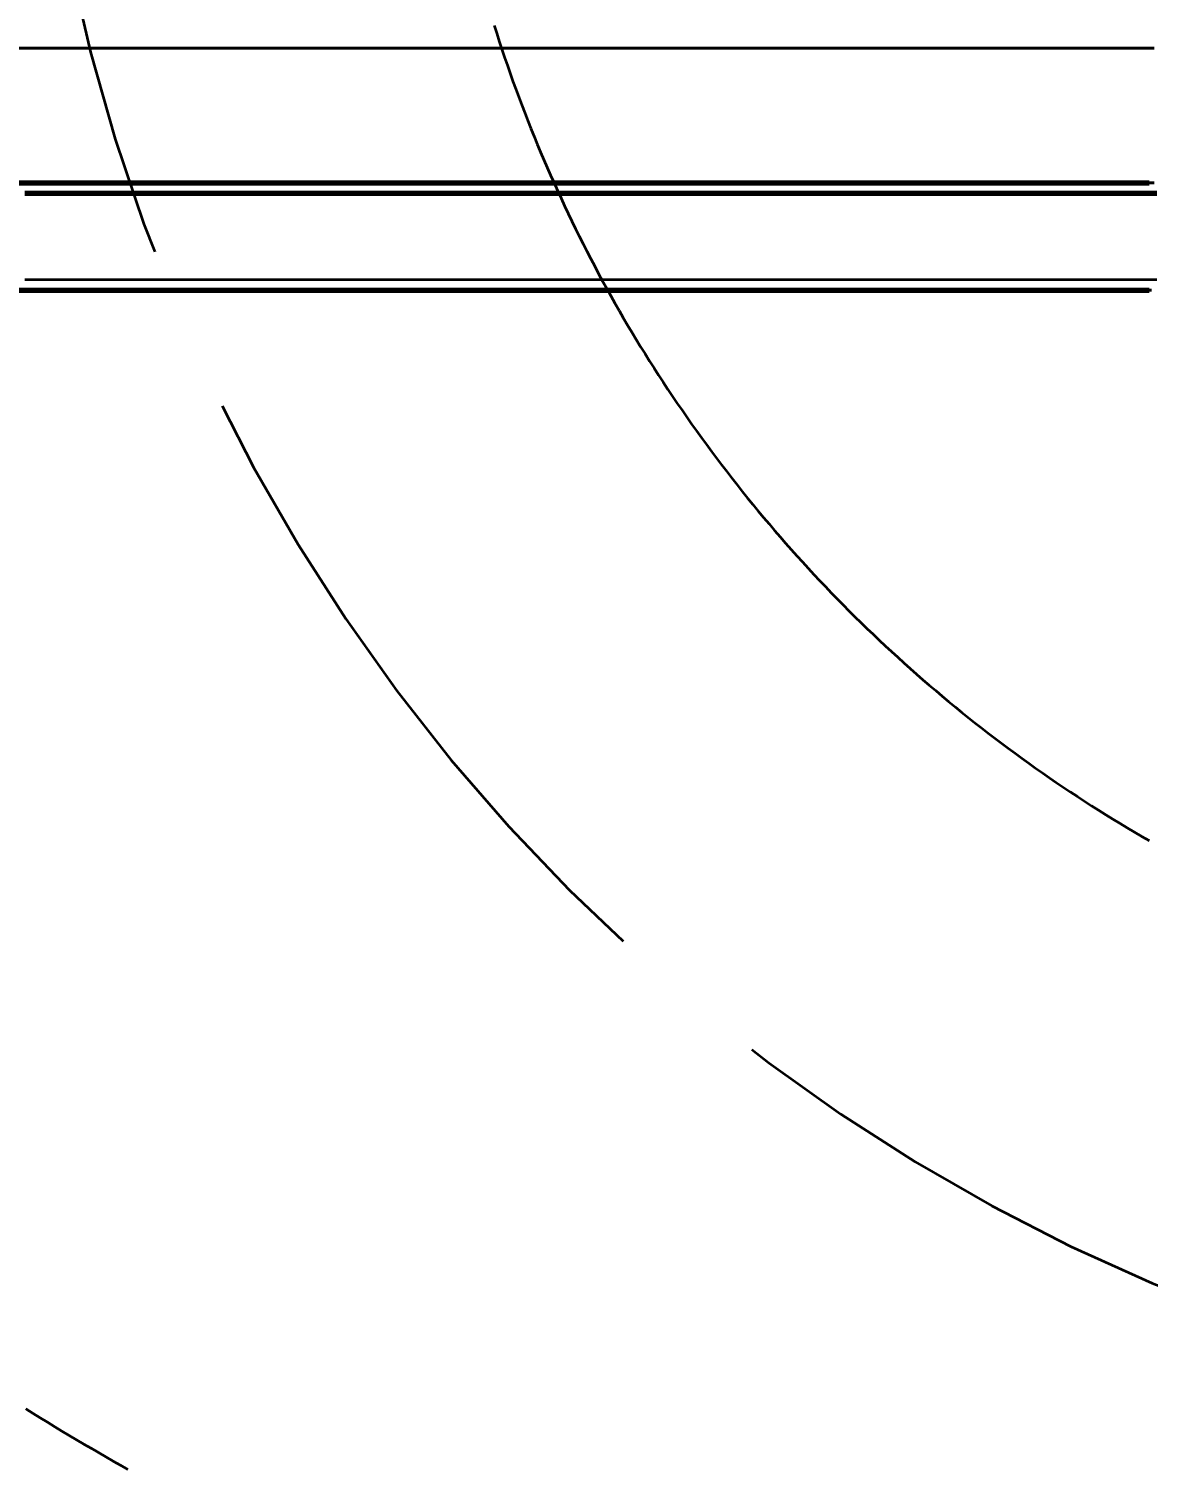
# Model space of a CAD drawing. Header units: millimetres. Extents: x 0 to 2382, y 0 to 420.
# Drawn here: x 151.78 to 158.43, y 219.36 to 227.91 of the extents above; entities that cross this region are included whole.
import ezdxf

# ---------------------------------------------------------------- set-up
doc = ezdxf.new("R2010")
doc.units = ezdxf.units.MM
doc.linetypes.add('IRAM-E-TRAZOS', pattern=[5, 4, -1])
for name, color, linetype, lineweight in [('01-VISIBLE', 7, 'CONTINUOUS', 70), ('02-OCULTA', 4, 'IRAM-E-TRAZOS', 35), ('04-COTA', 3, 'CONTINUOUS', 18)]:
    doc.layers.add(name, color=color, linetype=linetype, lineweight=lineweight)
doc.styles.add('ISO3098', font='isocpeur.ttf')
doc.dimstyles.new('FLAMA-IRAM', dxfattribs={"dimtxt": 3.5, "dimasz": 3.5, "dimexe": 2, "dimexo": 1.5, "dimgap": 1, "dimtad": 1, "dimdec": 1, "dimtxsty": 'ISO3098', "dimblk": 'IRAM_FLECHA', "dimblk1": 'IRAM_FLECHA', "dimblk2": 'IRAM_FLECHA', "dimcen": 2.5, "dimclrd": 256, "dimclre": 256, "dimclrt": 256, "dimazin": 3, "dimtfac": 1, "dimtmove": 0, "dimatfit": 3, "dimlwd": 18, "dimlwe": 18})

# ---------------------------------------------------------------- blocks, each defined once
blk = doc.blocks.new('IRAM_FLECHA')
blk.add_solid([(0, 0), (-1, 0.125), (-1, -0.125)])

msp = doc.modelspace()

# ---------------------------------------------------------------- linework, layer by layer
at = {"layer": '01-VISIBLE'}
for points in [[(151.72, 227), (151.8, 227), (151.88, 227), (151.96, 227), (152.04, 227), (152.12, 227), (152.2, 227), (152.28, 227), (152.36, 227), (152.44, 227), (152.52, 227), (152.6, 227), (152.68, 227), (152.76, 227), (152.84, 227), (152.92, 227), (153, 227), (153.08, 227), (153.16, 227), (153.24, 227), (153.32, 227), (153.4, 227), (153.48, 227), (153.56, 227), (153.64, 227), (153.72, 227), (153.8, 227), (153.88, 227), (153.96, 227), (154.04, 227), (154.12, 227), (154.2, 227), (154.28, 227), (154.36, 227), (154.44, 227), (154.52, 227), (154.6, 227), (154.68, 227), (154.76, 227), (154.84, 227), (154.92, 227), (155, 227), (155.08, 227), (155.16, 227), (155.24, 227), (155.32, 227), (155.4, 227), (155.48, 227), (155.56, 227), (155.64, 227), (155.72, 227), (155.8, 227), (155.88, 227), (155.96, 227), (156.04, 227), (156.12, 227), (156.2, 227), (156.28, 227), (156.36, 227), (156.44, 227), (156.52, 227), (156.6, 227), (156.68, 227), (156.76, 227), (156.84, 227), (156.92, 227), (157, 227), (157.08, 227), (157.16, 227), (157.24, 227), (157.32, 227), (157.4, 227), (157.48, 227), (157.56, 227), (157.64, 227), (157.72, 227), (157.8, 227), (157.88, 227), (157.96, 227), (158.04, 227), (158.12, 227), (158.2, 227), (158.28, 227), (158.36, 227), (158.44, 227)], [(158.4856, 226.936), (158.4064, 226.936), (158.3272, 226.936), (158.248, 226.936), (158.1688, 226.936), (158.0896, 226.936), (158.0104, 226.936), (157.9312, 226.936), (157.852, 226.936), (157.7728, 226.936), (157.6936, 226.936), (157.6144, 226.936), (157.5352, 226.936), (157.456, 226.936), (157.3768, 226.936), (157.2976, 226.936), (157.2184, 226.936), (157.1392, 226.936), (157.06, 226.936), (156.9808, 226.936), (156.9016, 226.936), (156.8224, 226.936), (156.7432, 226.936), (156.664, 226.936), (156.5848, 226.936), (156.5056, 226.936), (156.4264, 226.936), (156.3472, 226.936), (156.268, 226.936), (156.1888, 226.936), (156.1096, 226.936), (156.0304, 226.936), (155.9512, 226.936), (155.872, 226.936), (155.7928, 226.936), (155.7136, 226.936), (155.6344, 226.936), (155.5552, 226.936), (155.476, 226.936), (155.3968, 226.936), (155.3176, 226.936), (155.2384, 226.936), (155.1592, 226.936), (155.08, 226.936), (155.0008, 226.936), (154.9216, 226.936), (154.8424, 226.936), (154.7632, 226.936), (154.684, 226.936), (154.6048, 226.936), (154.5256, 226.936), (154.4464, 226.936), (154.3672, 226.936), (154.288, 226.936), (154.2088, 226.936), (154.1296, 226.936), (154.0504, 226.936), (153.9712, 226.936), (153.892, 226.936), (153.8128, 226.936), (153.7336, 226.936), (153.6544, 226.936), (153.5752, 226.936), (153.496, 226.936), (153.4168, 226.936), (153.3376, 226.936), (153.2584, 226.936), (153.1792, 226.936), (153.1, 226.936), (153.0208, 226.936), (152.9416, 226.936), (152.8624, 226.936), (152.7832, 226.936), (152.704, 226.936), (152.6248, 226.936), (152.5456, 226.936), (152.4664, 226.936), (152.3872, 226.936), (152.308, 226.936), (152.2288, 226.936), (152.1496, 226.936), (152.0704, 226.936), (151.9912, 226.936), (151.912, 226.936), (151.8328, 226.936), (151.7536, 226.936)], [(151.72, 226.36), (151.8, 226.36), (151.88, 226.36), (151.96, 226.36), (152.04, 226.36), (152.12, 226.36), (152.2, 226.36), (152.28, 226.36), (152.36, 226.36), (152.44, 226.36), (152.52, 226.36), (152.6, 226.36), (152.68, 226.36), (152.76, 226.36), (152.84, 226.36), (152.92, 226.36), (153, 226.36), (153.08, 226.36), (153.16, 226.36), (153.24, 226.36), (153.32, 226.36), (153.4, 226.36), (153.48, 226.36), (153.56, 226.36), (153.64, 226.36), (153.72, 226.36), (153.8, 226.36), (153.88, 226.36), (153.96, 226.36), (154.04, 226.36), (154.12, 226.36), (154.2, 226.36), (154.28, 226.36), (154.36, 226.36), (154.44, 226.36), (154.52, 226.36), (154.6, 226.36), (154.68, 226.36), (154.76, 226.36), (154.84, 226.36), (154.92, 226.36), (155, 226.36), (155.08, 226.36), (155.16, 226.36), (155.24, 226.36), (155.32, 226.36), (155.4, 226.36), (155.48, 226.36), (155.56, 226.36), (155.64, 226.36), (155.72, 226.36), (155.8, 226.36), (155.88, 226.36), (155.96, 226.36), (156.04, 226.36), (156.12, 226.36), (156.2, 226.36), (156.28, 226.36), (156.36, 226.36), (156.44, 226.36), (156.52, 226.36), (156.6, 226.36), (156.68, 226.36), (156.76, 226.36), (156.84, 226.36), (156.92, 226.36), (157, 226.36), (157.08, 226.36), (157.16, 226.36), (157.24, 226.36), (157.32, 226.36), (157.4, 226.36), (157.48, 226.36), (157.56, 226.36), (157.64, 226.36), (157.72, 226.36), (157.8, 226.36), (157.88, 226.36), (157.96, 226.36), (158.04, 226.36), (158.12, 226.36), (158.2, 226.36), (158.28, 226.36), (158.36, 226.36), (158.44, 226.36)]]:
    msp.add_lwpolyline(points, dxfattribs=at)
at = {"layer": '02-OCULTA'}
for points in [[(154.544, 227.9345), (154.5592, 227.8867), (154.5746, 227.8391), (154.5904, 227.7915), (154.6064, 227.744), (154.6227, 227.6966), (154.6393, 227.6494), (154.6561, 227.6022), (154.6732, 227.5551), (154.6906, 227.5081), (154.7083, 227.4612), (154.7262, 227.4144), (154.7445, 227.3677), (154.763, 227.3212), (154.7817, 227.2747), (154.8008, 227.2283), (154.8201, 227.1821), (154.8397, 227.136), (154.8595, 227.09), (154.8796, 227.0441), (154.9, 226.9983), (154.9207, 226.9527), (154.9416, 226.9071), (154.9628, 226.8617), (154.9843, 226.8164), (155.006, 226.7713), (155.028, 226.7263), (155.0502, 226.6814), (155.0727, 226.6366), (155.0955, 226.592), (155.1185, 226.5475), (155.1418, 226.5031), (155.1654, 226.4589), (155.1892, 226.4148), (155.2133, 226.3708), (155.2376, 226.327), (155.2622, 226.2834), (155.287, 226.2398), (155.3121, 226.1965), (155.3375, 226.1533), (155.3631, 226.1102), (155.389, 226.0673), (155.4151, 226.0245), (155.4414, 225.9819), (155.468, 225.9394), (155.4949, 225.8971), (155.522, 225.855), (155.5493, 225.813), (155.5769, 225.7711), (155.6048, 225.7295), (155.6328, 225.688), (155.6612, 225.6466), (155.6897, 225.6055), (155.7185, 225.5645), (155.7476, 225.5236), (155.7769, 225.483), (155.8064, 225.4425), (155.8362, 225.4022), (155.8662, 225.362), (155.8964, 225.3221), (155.9269, 225.2823), (155.9576, 225.2427), (155.9885, 225.2033), (156.0196, 225.164), (156.051, 225.125), (156.0827, 225.0861), (156.1145, 225.0474), (156.1466, 225.0089), (156.1789, 224.9706), (156.2114, 224.9325), (156.2441, 224.8945), (156.2771, 224.8568), (156.3103, 224.8193), (156.3437, 224.7819), (156.3773, 224.7448), (156.4111, 224.7078), (156.4452, 224.6711), (156.4795, 224.6345), (156.514, 224.5981), (156.5487, 224.562), (156.5836, 224.526), (156.6187, 224.4903), (156.654, 224.4548), (156.6896, 224.4194), (156.7253, 224.3843), (156.7612, 224.3494), (156.7974, 224.3147), (156.8337, 224.2802), (156.8703, 224.246), (156.9071, 224.2119), (156.944, 224.1781), (156.9812, 224.1444), (157.0185, 224.111), (157.0561, 224.0778), (157.0938, 224.0449), (157.1317, 224.0121), (157.1699, 223.9796), (157.2082, 223.9473), (157.2467, 223.9152), (157.2853, 223.8834), (157.3242, 223.8518), (157.3633, 223.8204), (157.4025, 223.7892), (157.4419, 223.7583), (157.4815, 223.7276), (157.5213, 223.6971), (157.5613, 223.6669), (157.6014, 223.6369), (157.6417, 223.6071), (157.6822, 223.5776), (157.7229, 223.5483), (157.7637, 223.5193), (157.8047, 223.4905), (157.8459, 223.4619), (157.8872, 223.4336), (157.9287, 223.4055), (157.9704, 223.3777), (158.0122, 223.3501), (158.0542, 223.3227), (158.0964, 223.2956), (158.1387, 223.2688), (158.1811, 223.2422), (158.2237, 223.2158), (158.2665, 223.1897), (158.3094, 223.1638), (158.3525, 223.1382), (158.3957, 223.1129), (158.4391, 223.0878)], [(154.544, 227.9345), (154.5592, 227.8867), (154.5746, 227.8391), (154.5904, 227.7915), (154.6064, 227.744), (154.6227, 227.6966), (154.6393, 227.6494), (154.6561, 227.6022), (154.6732, 227.5551), (154.6906, 227.5081), (154.7083, 227.4612), (154.7262, 227.4144), (154.7445, 227.3677), (154.763, 227.3212), (154.7817, 227.2747), (154.8008, 227.2283), (154.8201, 227.1821), (154.8397, 227.136), (154.8595, 227.09), (154.8796, 227.0441), (154.9, 226.9983), (154.9207, 226.9527), (154.9416, 226.9071), (154.9628, 226.8617), (154.9843, 226.8164), (155.006, 226.7713), (155.028, 226.7263), (155.0502, 226.6814), (155.0727, 226.6366), (155.0955, 226.592), (155.1185, 226.5475), (155.1418, 226.5031), (155.1654, 226.4589), (155.1892, 226.4148), (155.2133, 226.3708), (155.2376, 226.327), (155.2622, 226.2834), (155.287, 226.2398), (155.3121, 226.1965), (155.3375, 226.1533), (155.3631, 226.1102), (155.389, 226.0673), (155.4151, 226.0245), (155.4414, 225.9819), (155.468, 225.9394), (155.4949, 225.8971), (155.522, 225.855), (155.5493, 225.813), (155.5769, 225.7711), (155.6048, 225.7295), (155.6328, 225.688), (155.6612, 225.6466), (155.6897, 225.6055), (155.7185, 225.5645), (155.7476, 225.5236), (155.7769, 225.483), (155.8064, 225.4425), (155.8362, 225.4022), (155.8662, 225.362), (155.8964, 225.3221), (155.9269, 225.2823), (155.9576, 225.2427), (155.9885, 225.2033), (156.0196, 225.164), (156.051, 225.125), (156.0827, 225.0861), (156.1145, 225.0474), (156.1466, 225.0089), (156.1789, 224.9706), (156.2114, 224.9325), (156.2441, 224.8945), (156.2771, 224.8568), (156.3103, 224.8193), (156.3437, 224.7819), (156.3773, 224.7448), (156.4111, 224.7078), (156.4452, 224.6711), (156.4795, 224.6345), (156.514, 224.5981), (156.5487, 224.562), (156.5836, 224.526), (156.6187, 224.4903), (156.654, 224.4548), (156.6896, 224.4194), (156.7253, 224.3843), (156.7612, 224.3494), (156.7974, 224.3147), (156.8337, 224.2802), (156.8703, 224.246), (156.9071, 224.2119), (156.944, 224.1781), (156.9812, 224.1444), (157.0185, 224.111), (157.0561, 224.0778), (157.0938, 224.0449), (157.1317, 224.0121), (157.1699, 223.9796), (157.2082, 223.9473), (157.2467, 223.9152), (157.2853, 223.8834), (157.3242, 223.8518), (157.3633, 223.8204), (157.4025, 223.7892), (157.4419, 223.7583), (157.4815, 223.7276), (157.5213, 223.6971), (157.5613, 223.6669), (157.6014, 223.6369), (157.6417, 223.6071), (157.6822, 223.5776), (157.7229, 223.5483), (157.7637, 223.5193), (157.8047, 223.4905), (157.8459, 223.4619), (157.8872, 223.4336), (157.9287, 223.4055), (157.9704, 223.3777), (158.0122, 223.3501), (158.0542, 223.3227), (158.0964, 223.2956), (158.1387, 223.2688), (158.1811, 223.2422), (158.2237, 223.2158), (158.2665, 223.1897), (158.3094, 223.1638), (158.3525, 223.1382), (158.3957, 223.1129), (158.4391, 223.0878)], [(154.544, 227.9345), (154.5592, 227.8867), (154.5746, 227.8391), (154.5904, 227.7915), (154.6064, 227.744), (154.6227, 227.6966), (154.6393, 227.6494), (154.6561, 227.6022), (154.6732, 227.5551), (154.6906, 227.5081), (154.7083, 227.4612), (154.7262, 227.4144), (154.7445, 227.3677), (154.763, 227.3212), (154.7817, 227.2747), (154.8008, 227.2283), (154.8201, 227.1821), (154.8397, 227.136), (154.8595, 227.09), (154.8796, 227.0441), (154.9, 226.9983), (154.9207, 226.9527), (154.9416, 226.9071), (154.9628, 226.8617), (154.9843, 226.8164), (155.006, 226.7713), (155.028, 226.7263), (155.0502, 226.6814), (155.0727, 226.6366), (155.0955, 226.592), (155.1185, 226.5475), (155.1418, 226.5031), (155.1654, 226.4589), (155.1892, 226.4148), (155.2133, 226.3708), (155.2376, 226.327), (155.2622, 226.2834), (155.287, 226.2398), (155.3121, 226.1965), (155.3375, 226.1533), (155.3631, 226.1102), (155.389, 226.0673), (155.4151, 226.0245), (155.4414, 225.9819), (155.468, 225.9394), (155.4949, 225.8971), (155.522, 225.855), (155.5493, 225.813), (155.5769, 225.7711), (155.6048, 225.7295), (155.6328, 225.688), (155.6612, 225.6466), (155.6897, 225.6055), (155.7185, 225.5645), (155.7476, 225.5236), (155.7769, 225.483), (155.8064, 225.4425), (155.8362, 225.4022), (155.8662, 225.362), (155.8964, 225.3221), (155.9269, 225.2823), (155.9576, 225.2427), (155.9885, 225.2033), (156.0196, 225.164), (156.051, 225.125), (156.0827, 225.0861), (156.1145, 225.0474), (156.1466, 225.0089), (156.1789, 224.9706), (156.2114, 224.9325), (156.2441, 224.8945), (156.2771, 224.8568), (156.3103, 224.8193), (156.3437, 224.7819), (156.3773, 224.7448), (156.4111, 224.7078), (156.4452, 224.6711), (156.4795, 224.6345), (156.514, 224.5981), (156.5487, 224.562), (156.5836, 224.526), (156.6187, 224.4903), (156.654, 224.4548), (156.6896, 224.4194), (156.7253, 224.3843), (156.7612, 224.3494), (156.7974, 224.3147), (156.8337, 224.2802), (156.8703, 224.246), (156.9071, 224.2119), (156.944, 224.1781), (156.9812, 224.1444), (157.0185, 224.111), (157.0561, 224.0778), (157.0938, 224.0449), (157.1317, 224.0121), (157.1699, 223.9796), (157.2082, 223.9473), (157.2467, 223.9152), (157.2853, 223.8834), (157.3242, 223.8518), (157.3633, 223.8204), (157.4025, 223.7892), (157.4419, 223.7583), (157.4815, 223.7276), (157.5213, 223.6971), (157.5613, 223.6669), (157.6014, 223.6369), (157.6417, 223.6071), (157.6822, 223.5776), (157.7229, 223.5483), (157.7637, 223.5193), (157.8047, 223.4905), (157.8459, 223.4619), (157.8872, 223.4336), (157.9287, 223.4055), (157.9704, 223.3777), (158.0122, 223.3501), (158.0542, 223.3227), (158.0964, 223.2956), (158.1387, 223.2688), (158.1811, 223.2422), (158.2237, 223.2158), (158.2665, 223.1897), (158.3094, 223.1638), (158.3525, 223.1382), (158.3957, 223.1129), (158.4391, 223.0878)], [(158.4528, 227.8), (158.3744, 227.8), (158.296, 227.8), (158.2176, 227.8), (158.1392, 227.8), (158.0608, 227.8), (157.9824, 227.8), (157.904, 227.8), (157.8256, 227.8), (157.7472, 227.8), (157.6688, 227.8), (157.5904, 227.8), (157.512, 227.8), (157.4336, 227.8), (157.3552, 227.8), (157.2768, 227.8), (157.1984, 227.8), (157.12, 227.8), (157.0416, 227.8), (156.9632, 227.8), (156.8848, 227.8), (156.8064, 227.8), (156.728, 227.8), (156.6496, 227.8), (156.5712, 227.8), (156.4928, 227.8), (156.4144, 227.8), (156.336, 227.8), (156.2576, 227.8), (156.1792, 227.8), (156.1008, 227.8), (156.0224, 227.8), (155.944, 227.8), (155.8656, 227.8), (155.7872, 227.8), (155.7088, 227.8), (155.6304, 227.8), (155.552, 227.8), (155.4736, 227.8), (155.3952, 227.8), (155.3168, 227.8), (155.2384, 227.8), (155.16, 227.8), (155.0816, 227.8), (155.0032, 227.8), (154.9248, 227.8), (154.8464, 227.8), (154.768, 227.8), (154.6896, 227.8), (154.6112, 227.8), (154.5328, 227.8), (154.4544, 227.8), (154.376, 227.8), (154.2976, 227.8), (154.2192, 227.8), (154.1408, 227.8), (154.0624, 227.8), (153.984, 227.8), (153.9056, 227.8), (153.8272, 227.8), (153.7488, 227.8), (153.6704, 227.8), (153.592, 227.8), (153.5136, 227.8), (153.4352, 227.8), (153.3568, 227.8), (153.2784, 227.8), (153.2, 227.8), (153.1216, 227.8), (153.0432, 227.8), (152.9648, 227.8), (152.8864, 227.8), (152.808, 227.8), (152.7296, 227.8), (152.6512, 227.8), (152.5728, 227.8), (152.4944, 227.8), (152.416, 227.8), (152.3376, 227.8), (152.2592, 227.8), (152.1808, 227.8), (152.1024, 227.8), (152.024, 227.8), (151.9456, 227.8), (151.8672, 227.8), (151.7888, 227.8), (151.7104, 227.8)], [(151.7104, 227.8), (151.7888, 227.8), (151.8672, 227.8), (151.9456, 227.8), (152.024, 227.8), (152.1024, 227.8), (152.1808, 227.8), (152.2592, 227.8), (152.3376, 227.8), (152.416, 227.8), (152.4944, 227.8), (152.5728, 227.8), (152.6512, 227.8), (152.7296, 227.8), (152.808, 227.8), (152.8864, 227.8), (152.9648, 227.8), (153.0432, 227.8), (153.1216, 227.8), (153.2, 227.8), (153.2784, 227.8), (153.3568, 227.8), (153.4352, 227.8), (153.5136, 227.8), (153.592, 227.8), (153.6704, 227.8), (153.7488, 227.8), (153.8272, 227.8), (153.9056, 227.8), (153.984, 227.8), (154.0624, 227.8), (154.1408, 227.8), (154.2192, 227.8), (154.2976, 227.8), (154.376, 227.8), (154.4544, 227.8), (154.5328, 227.8), (154.6112, 227.8), (154.6896, 227.8), (154.768, 227.8), (154.8464, 227.8), (154.9248, 227.8), (155.0032, 227.8), (155.0816, 227.8), (155.16, 227.8), (155.2384, 227.8), (155.3168, 227.8), (155.3952, 227.8), (155.4736, 227.8), (155.552, 227.8), (155.6304, 227.8), (155.7088, 227.8), (155.7872, 227.8), (155.8656, 227.8), (155.944, 227.8), (156.0224, 227.8), (156.1008, 227.8), (156.1792, 227.8), (156.2576, 227.8), (156.336, 227.8), (156.4144, 227.8), (156.4928, 227.8), (156.5712, 227.8), (156.6496, 227.8), (156.728, 227.8), (156.8064, 227.8), (156.8848, 227.8), (156.9632, 227.8), (157.0416, 227.8), (157.12, 227.8), (157.1984, 227.8), (157.2768, 227.8), (157.3552, 227.8), (157.4336, 227.8), (157.512, 227.8), (157.5904, 227.8), (157.6688, 227.8), (157.7472, 227.8), (157.8256, 227.8), (157.904, 227.8), (157.9824, 227.8), (158.0608, 227.8), (158.1392, 227.8), (158.2176, 227.8), (158.296, 227.8), (158.3744, 227.8), (158.4528, 227.8)], [(158.4688, 227.8), (158.392, 227.8), (158.3152, 227.8), (158.2384, 227.8), (158.1616, 227.8), (158.0848, 227.8), (158.008, 227.8), (157.9312, 227.8), (157.8544, 227.8), (157.7776, 227.8), (157.7008, 227.8), (157.624, 227.8), (157.5472, 227.8), (157.4704, 227.8), (157.3936, 227.8), (157.3168, 227.8), (157.24, 227.8), (157.1632, 227.8), (157.0864, 227.8), (157.0096, 227.8), (156.9328, 227.8), (156.856, 227.8), (156.7792, 227.8), (156.7024, 227.8), (156.6256, 227.8), (156.5488, 227.8), (156.472, 227.8), (156.3952, 227.8), (156.3184, 227.8), (156.2416, 227.8), (156.1648, 227.8), (156.088, 227.8), (156.0112, 227.8), (155.9344, 227.8), (155.8576, 227.8), (155.7808, 227.8), (155.704, 227.8), (155.6272, 227.8), (155.5504, 227.8), (155.4736, 227.8), (155.3968, 227.8), (155.32, 227.8), (155.2432, 227.8), (155.1664, 227.8), (155.0896, 227.8), (155.0128, 227.8), (154.936, 227.8), (154.8592, 227.8), (154.7824, 227.8), (154.7056, 227.8), (154.6288, 227.8), (154.552, 227.8), (154.4752, 227.8), (154.3984, 227.8), (154.3216, 227.8), (154.2448, 227.8), (154.168, 227.8), (154.0912, 227.8), (154.0144, 227.8), (153.9376, 227.8), (153.8608, 227.8), (153.784, 227.8), (153.7072, 227.8), (153.6304, 227.8), (153.5536, 227.8), (153.4768, 227.8), (153.4, 227.8), (153.3232, 227.8), (153.2464, 227.8), (153.1696, 227.8), (153.0928, 227.8), (153.016, 227.8), (152.9392, 227.8), (152.8624, 227.8), (152.7856, 227.8), (152.7088, 227.8), (152.632, 227.8), (152.5552, 227.8), (152.4784, 227.8), (152.4016, 227.8), (152.3248, 227.8), (152.248, 227.8), (152.1712, 227.8), (152.0944, 227.8), (152.0176, 227.8), (151.9408, 227.8), (151.864, 227.8), (151.7872, 227.8), (151.7104, 227.8)], [(151.7104, 227.8), (151.7872, 227.8), (151.864, 227.8), (151.9408, 227.8), (152.0176, 227.8), (152.0944, 227.8), (152.1712, 227.8), (152.248, 227.8), (152.3248, 227.8), (152.4016, 227.8), (152.4784, 227.8), (152.5552, 227.8), (152.632, 227.8), (152.7088, 227.8), (152.7856, 227.8), (152.8624, 227.8), (152.9392, 227.8), (153.016, 227.8), (153.0928, 227.8), (153.1696, 227.8), (153.2464, 227.8), (153.3232, 227.8), (153.4, 227.8), (153.4768, 227.8), (153.5536, 227.8), (153.6304, 227.8), (153.7072, 227.8), (153.784, 227.8), (153.8608, 227.8), (153.9376, 227.8), (154.0144, 227.8), (154.0912, 227.8), (154.168, 227.8), (154.2448, 227.8), (154.3216, 227.8), (154.3984, 227.8), (154.4752, 227.8), (154.552, 227.8), (154.6288, 227.8), (154.7056, 227.8), (154.7824, 227.8), (154.8592, 227.8), (154.936, 227.8), (155.0128, 227.8), (155.0896, 227.8), (155.1664, 227.8), (155.2432, 227.8), (155.32, 227.8), (155.3968, 227.8), (155.4736, 227.8), (155.5504, 227.8), (155.6272, 227.8), (155.704, 227.8), (155.7808, 227.8), (155.8576, 227.8), (155.9344, 227.8), (156.0112, 227.8), (156.088, 227.8), (156.1648, 227.8), (156.2416, 227.8), (156.3184, 227.8), (156.3952, 227.8), (156.472, 227.8), (156.5488, 227.8), (156.6256, 227.8), (156.7024, 227.8), (156.7792, 227.8), (156.856, 227.8), (156.9328, 227.8), (157.0096, 227.8), (157.0864, 227.8), (157.1632, 227.8), (157.24, 227.8), (157.3168, 227.8), (157.3936, 227.8), (157.4704, 227.8), (157.5472, 227.8), (157.624, 227.8), (157.7008, 227.8), (157.7776, 227.8), (157.8544, 227.8), (157.9312, 227.8), (158.008, 227.8), (158.0848, 227.8), (158.1616, 227.8), (158.2384, 227.8), (158.3152, 227.8), (158.392, 227.8), (158.4688, 227.8)], [(158.4528, 227), (158.3744, 227), (158.296, 227), (158.2176, 227), (158.1392, 227), (158.0608, 227), (157.9824, 227), (157.904, 227), (157.8256, 227), (157.7472, 227), (157.6688, 227), (157.5904, 227), (157.512, 227), (157.4336, 227), (157.3552, 227), (157.2768, 227), (157.1984, 227), (157.12, 227), (157.0416, 227), (156.9632, 227), (156.8848, 227), (156.8064, 227), (156.728, 227), (156.6496, 227), (156.5712, 227), (156.4928, 227), (156.4144, 227), (156.336, 227), (156.2576, 227), (156.1792, 227), (156.1008, 227), (156.0224, 227), (155.944, 227), (155.8656, 227), (155.7872, 227), (155.7088, 227), (155.6304, 227), (155.552, 227), (155.4736, 227), (155.3952, 227), (155.3168, 227), (155.2384, 227), (155.16, 227), (155.0816, 227), (155.0032, 227), (154.9248, 227), (154.8464, 227), (154.768, 227), (154.6896, 227), (154.6112, 227), (154.5328, 227), (154.4544, 227), (154.376, 227), (154.2976, 227), (154.2192, 227), (154.1408, 227), (154.0624, 227), (153.984, 227), (153.9056, 227), (153.8272, 227), (153.7488, 227), (153.6704, 227), (153.592, 227), (153.5136, 227), (153.4352, 227), (153.3568, 227), (153.2784, 227), (153.2, 227), (153.1216, 227), (153.0432, 227), (152.9648, 227), (152.8864, 227), (152.808, 227), (152.7296, 227), (152.6512, 227), (152.5728, 227), (152.4944, 227), (152.416, 227), (152.3376, 227), (152.2592, 227), (152.1808, 227), (152.1024, 227), (152.024, 227), (151.9456, 227), (151.8672, 227), (151.7888, 227), (151.7104, 227)], [(151.7104, 227), (151.7888, 227), (151.8672, 227), (151.9456, 227), (152.024, 227), (152.1024, 227), (152.1808, 227), (152.2592, 227), (152.3376, 227), (152.416, 227), (152.4944, 227), (152.5728, 227), (152.6512, 227), (152.7296, 227), (152.808, 227), (152.8864, 227), (152.9648, 227), (153.0432, 227), (153.1216, 227), (153.2, 227), (153.2784, 227), (153.3568, 227), (153.4352, 227), (153.5136, 227), (153.592, 227), (153.6704, 227), (153.7488, 227), (153.8272, 227), (153.9056, 227), (153.984, 227), (154.0624, 227), (154.1408, 227), (154.2192, 227), (154.2976, 227), (154.376, 227), (154.4544, 227), (154.5328, 227), (154.6112, 227), (154.6896, 227), (154.768, 227), (154.8464, 227), (154.9248, 227), (155.0032, 227), (155.0816, 227), (155.16, 227), (155.2384, 227), (155.3168, 227), (155.3952, 227), (155.4736, 227), (155.552, 227), (155.6304, 227), (155.7088, 227), (155.7872, 227), (155.8656, 227), (155.944, 227), (156.0224, 227), (156.1008, 227), (156.1792, 227), (156.2576, 227), (156.336, 227), (156.4144, 227), (156.4928, 227), (156.5712, 227), (156.6496, 227), (156.728, 227), (156.8064, 227), (156.8848, 227), (156.9632, 227), (157.0416, 227), (157.12, 227), (157.1984, 227), (157.2768, 227), (157.3552, 227), (157.4336, 227), (157.512, 227), (157.5904, 227), (157.6688, 227), (157.7472, 227), (157.8256, 227), (157.904, 227), (157.9824, 227), (158.0608, 227), (158.1392, 227), (158.2176, 227), (158.296, 227), (158.3744, 227), (158.4528, 227)], [(158.4528, 227), (158.3744, 227), (158.296, 227), (158.2176, 227), (158.1392, 227), (158.0608, 227), (157.9824, 227), (157.904, 227), (157.8256, 227), (157.7472, 227), (157.6688, 227), (157.5904, 227), (157.512, 227), (157.4336, 227), (157.3552, 227), (157.2768, 227), (157.1984, 227), (157.12, 227), (157.0416, 227), (156.9632, 227), (156.8848, 227), (156.8064, 227), (156.728, 227), (156.6496, 227), (156.5712, 227), (156.4928, 227), (156.4144, 227), (156.336, 227), (156.2576, 227), (156.1792, 227), (156.1008, 227), (156.0224, 227), (155.944, 227), (155.8656, 227), (155.7872, 227), (155.7088, 227), (155.6304, 227), (155.552, 227), (155.4736, 227), (155.3952, 227), (155.3168, 227), (155.2384, 227), (155.16, 227), (155.0816, 227), (155.0032, 227), (154.9248, 227), (154.8464, 227), (154.768, 227), (154.6896, 227), (154.6112, 227), (154.5328, 227), (154.4544, 227), (154.376, 227), (154.2976, 227), (154.2192, 227), (154.1408, 227), (154.0624, 227), (153.984, 227), (153.9056, 227), (153.8272, 227), (153.7488, 227), (153.6704, 227), (153.592, 227), (153.5136, 227), (153.4352, 227), (153.3568, 227), (153.2784, 227), (153.2, 227), (153.1216, 227), (153.0432, 227), (152.9648, 227), (152.8864, 227), (152.808, 227), (152.7296, 227), (152.6512, 227), (152.5728, 227), (152.4944, 227), (152.416, 227), (152.3376, 227), (152.2592, 227), (152.1808, 227), (152.1024, 227), (152.024, 227), (151.9456, 227), (151.8672, 227), (151.7888, 227), (151.7104, 227)], [(151.7104, 227), (151.7888, 227), (151.8672, 227), (151.9456, 227), (152.024, 227), (152.1024, 227), (152.1808, 227), (152.2592, 227), (152.3376, 227), (152.416, 227), (152.4944, 227), (152.5728, 227), (152.6512, 227), (152.7296, 227), (152.808, 227), (152.8864, 227), (152.9648, 227), (153.0432, 227), (153.1216, 227), (153.2, 227), (153.2784, 227), (153.3568, 227), (153.4352, 227), (153.5136, 227), (153.592, 227), (153.6704, 227), (153.7488, 227), (153.8272, 227), (153.9056, 227), (153.984, 227), (154.0624, 227), (154.1408, 227), (154.2192, 227), (154.2976, 227), (154.376, 227), (154.4544, 227), (154.5328, 227), (154.6112, 227), (154.6896, 227), (154.768, 227), (154.8464, 227), (154.9248, 227), (155.0032, 227), (155.0816, 227), (155.16, 227), (155.2384, 227), (155.3168, 227), (155.3952, 227), (155.4736, 227), (155.552, 227), (155.6304, 227), (155.7088, 227), (155.7872, 227), (155.8656, 227), (155.944, 227), (156.0224, 227), (156.1008, 227), (156.1792, 227), (156.2576, 227), (156.336, 227), (156.4144, 227), (156.4928, 227), (156.5712, 227), (156.6496, 227), (156.728, 227), (156.8064, 227), (156.8848, 227), (156.9632, 227), (157.0416, 227), (157.12, 227), (157.1984, 227), (157.2768, 227), (157.3552, 227), (157.4336, 227), (157.512, 227), (157.5904, 227), (157.6688, 227), (157.7472, 227), (157.8256, 227), (157.904, 227), (157.9824, 227), (158.0608, 227), (158.1392, 227), (158.2176, 227), (158.296, 227), (158.3744, 227), (158.4528, 227)], [(158.4688, 227), (158.392, 227), (158.3152, 227), (158.2384, 227), (158.1616, 227), (158.0848, 227), (158.008, 227), (157.9312, 227), (157.8544, 227), (157.7776, 227), (157.7008, 227), (157.624, 227), (157.5472, 227), (157.4704, 227), (157.3936, 227), (157.3168, 227), (157.24, 227), (157.1632, 227), (157.0864, 227), (157.0096, 227), (156.9328, 227), (156.856, 227), (156.7792, 227), (156.7024, 227), (156.6256, 227), (156.5488, 227), (156.472, 227), (156.3952, 227), (156.3184, 227), (156.2416, 227), (156.1648, 227), (156.088, 227), (156.0112, 227), (155.9344, 227), (155.8576, 227), (155.7808, 227), (155.704, 227), (155.6272, 227), (155.5504, 227), (155.4736, 227), (155.3968, 227), (155.32, 227), (155.2432, 227), (155.1664, 227), (155.0896, 227), (155.0128, 227), (154.936, 227), (154.8592, 227), (154.7824, 227), (154.7056, 227), (154.6288, 227), (154.552, 227), (154.4752, 227), (154.3984, 227), (154.3216, 227), (154.2448, 227), (154.168, 227), (154.0912, 227), (154.0144, 227), (153.9376, 227), (153.8608, 227), (153.784, 227), (153.7072, 227), (153.6304, 227), (153.5536, 227), (153.4768, 227), (153.4, 227), (153.3232, 227), (153.2464, 227), (153.1696, 227), (153.0928, 227), (153.016, 227), (152.9392, 227), (152.8624, 227), (152.7856, 227), (152.7088, 227), (152.632, 227), (152.5552, 227), (152.4784, 227), (152.4016, 227), (152.3248, 227), (152.248, 227), (152.1712, 227), (152.0944, 227), (152.0176, 227), (151.9408, 227), (151.864, 227), (151.7872, 227), (151.7104, 227)], [(151.7104, 227), (151.7872, 227), (151.864, 227), (151.9408, 227), (152.0176, 227), (152.0944, 227), (152.1712, 227), (152.248, 227), (152.3248, 227), (152.4016, 227), (152.4784, 227), (152.5552, 227), (152.632, 227), (152.7088, 227), (152.7856, 227), (152.8624, 227), (152.9392, 227), (153.016, 227), (153.0928, 227), (153.1696, 227), (153.2464, 227), (153.3232, 227), (153.4, 227), (153.4768, 227), (153.5536, 227), (153.6304, 227), (153.7072, 227), (153.784, 227), (153.8608, 227), (153.9376, 227), (154.0144, 227), (154.0912, 227), (154.168, 227), (154.2448, 227), (154.3216, 227), (154.3984, 227), (154.4752, 227), (154.552, 227), (154.6288, 227), (154.7056, 227), (154.7824, 227), (154.8592, 227), (154.936, 227), (155.0128, 227), (155.0896, 227), (155.1664, 227), (155.2432, 227), (155.32, 227), (155.3968, 227), (155.4736, 227), (155.5504, 227), (155.6272, 227), (155.704, 227), (155.7808, 227), (155.8576, 227), (155.9344, 227), (156.0112, 227), (156.088, 227), (156.1648, 227), (156.2416, 227), (156.3184, 227), (156.3952, 227), (156.472, 227), (156.5488, 227), (156.6256, 227), (156.7024, 227), (156.7792, 227), (156.856, 227), (156.9328, 227), (157.0096, 227), (157.0864, 227), (157.1632, 227), (157.24, 227), (157.3168, 227), (157.3936, 227), (157.4704, 227), (157.5472, 227), (157.624, 227), (157.7008, 227), (157.7776, 227), (157.8544, 227), (157.9312, 227), (158.008, 227), (158.0848, 227), (158.1616, 227), (158.2384, 227), (158.3152, 227), (158.392, 227), (158.4688, 227)], [(158.44, 227), (158.36, 227), (158.28, 227), (158.2, 227), (158.12, 227), (158.04, 227), (157.96, 227), (157.88, 227), (157.8, 227), (157.72, 227), (157.64, 227), (157.56, 227), (157.48, 227), (157.4, 227), (157.32, 227), (157.24, 227), (157.16, 227), (157.08, 227), (157, 227), (156.92, 227), (156.84, 227), (156.76, 227), (156.68, 227), (156.6, 227), (156.52, 227), (156.44, 227), (156.36, 227), (156.28, 227), (156.2, 227), (156.12, 227), (156.04, 227), (155.96, 227), (155.88, 227), (155.8, 227), (155.72, 227), (155.64, 227), (155.56, 227), (155.48, 227), (155.4, 227), (155.32, 227), (155.24, 227), (155.16, 227), (155.08, 227), (155, 227), (154.92, 227), (154.84, 227), (154.76, 227), (154.68, 227), (154.6, 227), (154.52, 227), (154.44, 227), (154.36, 227), (154.28, 227), (154.2, 227), (154.12, 227), (154.04, 227), (153.96, 227), (153.88, 227), (153.8, 227), (153.72, 227), (153.64, 227), (153.56, 227), (153.48, 227), (153.4, 227), (153.32, 227), (153.24, 227), (153.16, 227), (153.08, 227), (153, 227), (152.92, 227), (152.84, 227), (152.76, 227), (152.68, 227), (152.6, 227), (152.52, 227), (152.44, 227), (152.36, 227), (152.28, 227), (152.2, 227), (152.12, 227), (152.04, 227), (151.96, 227), (151.88, 227), (151.8, 227), (151.72, 227)], [(158.4435, 226.936), (158.365, 226.936), (158.2864, 226.936), (158.2078, 226.936), (158.1293, 226.936), (158.0507, 226.936), (157.9722, 226.936), (157.8936, 226.936), (157.815, 226.936), (157.7365, 226.936), (157.6579, 226.936), (157.5794, 226.936), (157.5008, 226.936), (157.4222, 226.936), (157.3437, 226.936), (157.2651, 226.936), (157.1866, 226.936), (157.108, 226.936), (157.0294, 226.936), (156.9509, 226.936), (156.8723, 226.936), (156.7938, 226.936), (156.7152, 226.936), (156.6366, 226.936), (156.5581, 226.936), (156.4795, 226.936), (156.401, 226.936), (156.3224, 226.936), (156.2438, 226.936), (156.1653, 226.936), (156.0867, 226.936), (156.0082, 226.936), (155.9296, 226.936), (155.851, 226.936), (155.7725, 226.936), (155.6939, 226.936), (155.6154, 226.936), (155.5368, 226.936), (155.4582, 226.936), (155.3797, 226.936), (155.3011, 226.936), (155.2226, 226.936), (155.144, 226.936), (155.0654, 226.936), (154.9869, 226.936), (154.9083, 226.936), (154.8298, 226.936), (154.7512, 226.936), (154.6726, 226.936), (154.5941, 226.936), (154.5155, 226.936), (154.437, 226.936), (154.3584, 226.936), (154.2798, 226.936), (154.2013, 226.936), (154.1227, 226.936), (154.0442, 226.936), (153.9656, 226.936), (153.887, 226.936), (153.8085, 226.936), (153.7299, 226.936), (153.6514, 226.936), (153.5728, 226.936), (153.4942, 226.936), (153.4157, 226.936), (153.3371, 226.936), (153.2586, 226.936), (153.18, 226.936), (153.1014, 226.936), (153.0229, 226.936), (152.9443, 226.936), (152.8658, 226.936), (152.7872, 226.936), (152.7086, 226.936), (152.6301, 226.936), (152.5515, 226.936), (152.473, 226.936), (152.3944, 226.936), (152.3158, 226.936), (152.2373, 226.936), (152.1587, 226.936), (152.0802, 226.936), (152.0016, 226.936), (151.923, 226.936), (151.8445, 226.936), (151.7659, 226.936)], [(151.7536, 226.424), (151.8328, 226.424), (151.912, 226.424), (151.9912, 226.424), (152.0704, 226.424), (152.1496, 226.424), (152.2288, 226.424), (152.308, 226.424), (152.3872, 226.424), (152.4664, 226.424), (152.5456, 226.424), (152.6248, 226.424), (152.704, 226.424), (152.7832, 226.424), (152.8624, 226.424), (152.9416, 226.424), (153.0208, 226.424), (153.1, 226.424), (153.1792, 226.424), (153.2584, 226.424), (153.3376, 226.424), (153.4168, 226.424), (153.496, 226.424), (153.5752, 226.424), (153.6544, 226.424), (153.7336, 226.424), (153.8128, 226.424), (153.892, 226.424), (153.9712, 226.424), (154.0504, 226.424), (154.1296, 226.424), (154.2088, 226.424), (154.288, 226.424), (154.3672, 226.424), (154.4464, 226.424), (154.5256, 226.424), (154.6048, 226.424), (154.684, 226.424), (154.7632, 226.424), (154.8424, 226.424), (154.9216, 226.424), (155.0008, 226.424), (155.08, 226.424), (155.1592, 226.424), (155.2384, 226.424), (155.3176, 226.424), (155.3968, 226.424), (155.476, 226.424), (155.5552, 226.424), (155.6344, 226.424), (155.7136, 226.424), (155.7928, 226.424), (155.872, 226.424), (155.9512, 226.424), (156.0304, 226.424), (156.1096, 226.424), (156.1888, 226.424), (156.268, 226.424), (156.3472, 226.424), (156.4264, 226.424), (156.5056, 226.424), (156.5848, 226.424), (156.664, 226.424), (156.7432, 226.424), (156.8224, 226.424), (156.9016, 226.424), (156.9808, 226.424), (157.06, 226.424), (157.1392, 226.424), (157.2184, 226.424), (157.2976, 226.424), (157.3768, 226.424), (157.456, 226.424), (157.5352, 226.424), (157.6144, 226.424), (157.6936, 226.424), (157.7728, 226.424), (157.852, 226.424), (157.9312, 226.424), (158.0104, 226.424), (158.0896, 226.424), (158.1688, 226.424), (158.248, 226.424), (158.3272, 226.424), (158.4064, 226.424), (158.4856, 226.424)], [(151.7536, 226.424), (151.8328, 226.424), (151.912, 226.424), (151.9912, 226.424), (152.0704, 226.424), (152.1496, 226.424), (152.2288, 226.424), (152.308, 226.424), (152.3872, 226.424), (152.4664, 226.424), (152.5456, 226.424), (152.6248, 226.424), (152.704, 226.424), (152.7832, 226.424), (152.8624, 226.424), (152.9416, 226.424), (153.0208, 226.424), (153.1, 226.424), (153.1792, 226.424), (153.2584, 226.424), (153.3376, 226.424), (153.4168, 226.424), (153.496, 226.424), (153.5752, 226.424), (153.6544, 226.424), (153.7336, 226.424), (153.8128, 226.424), (153.892, 226.424), (153.9712, 226.424), (154.0504, 226.424), (154.1296, 226.424), (154.2088, 226.424), (154.288, 226.424), (154.3672, 226.424), (154.4464, 226.424), (154.5256, 226.424), (154.6048, 226.424), (154.684, 226.424), (154.7632, 226.424), (154.8424, 226.424), (154.9216, 226.424), (155.0008, 226.424), (155.08, 226.424), (155.1592, 226.424), (155.2384, 226.424), (155.3176, 226.424), (155.3968, 226.424), (155.476, 226.424), (155.5552, 226.424), (155.6344, 226.424), (155.7136, 226.424), (155.7928, 226.424), (155.872, 226.424), (155.9512, 226.424), (156.0304, 226.424), (156.1096, 226.424), (156.1888, 226.424), (156.268, 226.424), (156.3472, 226.424), (156.4264, 226.424), (156.5056, 226.424), (156.5848, 226.424), (156.664, 226.424), (156.7432, 226.424), (156.8224, 226.424), (156.9016, 226.424), (156.9808, 226.424), (157.06, 226.424), (157.1392, 226.424), (157.2184, 226.424), (157.2976, 226.424), (157.3768, 226.424), (157.456, 226.424), (157.5352, 226.424), (157.6144, 226.424), (157.6936, 226.424), (157.7728, 226.424), (157.852, 226.424), (157.9312, 226.424), (158.0104, 226.424), (158.0896, 226.424), (158.1688, 226.424), (158.248, 226.424), (158.3272, 226.424), (158.4064, 226.424), (158.4856, 226.424)], [(158.4528, 226.36), (158.3744, 226.36), (158.296, 226.36), (158.2176, 226.36), (158.1392, 226.36), (158.0608, 226.36), (157.9824, 226.36), (157.904, 226.36), (157.8256, 226.36), (157.7472, 226.36), (157.6688, 226.36), (157.5904, 226.36), (157.512, 226.36), (157.4336, 226.36), (157.3552, 226.36), (157.2768, 226.36), (157.1984, 226.36), (157.12, 226.36), (157.0416, 226.36), (156.9632, 226.36), (156.8848, 226.36), (156.8064, 226.36), (156.728, 226.36), (156.6496, 226.36), (156.5712, 226.36), (156.4928, 226.36), (156.4144, 226.36), (156.336, 226.36), (156.2576, 226.36), (156.1792, 226.36), (156.1008, 226.36), (156.0224, 226.36), (155.944, 226.36), (155.8656, 226.36), (155.7872, 226.36), (155.7088, 226.36), (155.6304, 226.36), (155.552, 226.36), (155.4736, 226.36), (155.3952, 226.36), (155.3168, 226.36), (155.2384, 226.36), (155.16, 226.36), (155.0816, 226.36), (155.0032, 226.36), (154.9248, 226.36), (154.8464, 226.36), (154.768, 226.36), (154.6896, 226.36), (154.6112, 226.36), (154.5328, 226.36), (154.4544, 226.36), (154.376, 226.36), (154.2976, 226.36), (154.2192, 226.36), (154.1408, 226.36), (154.0624, 226.36), (153.984, 226.36), (153.9056, 226.36), (153.8272, 226.36), (153.7488, 226.36), (153.6704, 226.36), (153.592, 226.36), (153.5136, 226.36), (153.4352, 226.36), (153.3568, 226.36), (153.2784, 226.36), (153.2, 226.36), (153.1216, 226.36), (153.0432, 226.36), (152.9648, 226.36), (152.8864, 226.36), (152.808, 226.36), (152.7296, 226.36), (152.6512, 226.36), (152.5728, 226.36), (152.4944, 226.36), (152.416, 226.36), (152.3376, 226.36), (152.2592, 226.36), (152.1808, 226.36), (152.1024, 226.36), (152.024, 226.36), (151.9456, 226.36), (151.8672, 226.36), (151.7888, 226.36), (151.7104, 226.36)], [(151.7104, 226.36), (151.7888, 226.36), (151.8672, 226.36), (151.9456, 226.36), (152.024, 226.36), (152.1024, 226.36), (152.1808, 226.36), (152.2592, 226.36), (152.3376, 226.36), (152.416, 226.36), (152.4944, 226.36), (152.5728, 226.36), (152.6512, 226.36), (152.7296, 226.36), (152.808, 226.36), (152.8864, 226.36), (152.9648, 226.36), (153.0432, 226.36), (153.1216, 226.36), (153.2, 226.36), (153.2784, 226.36), (153.3568, 226.36), (153.4352, 226.36), (153.5136, 226.36), (153.592, 226.36), (153.6704, 226.36), (153.7488, 226.36), (153.8272, 226.36), (153.9056, 226.36), (153.984, 226.36), (154.0624, 226.36), (154.1408, 226.36), (154.2192, 226.36), (154.2976, 226.36), (154.376, 226.36), (154.4544, 226.36), (154.5328, 226.36), (154.6112, 226.36), (154.6896, 226.36), (154.768, 226.36), (154.8464, 226.36), (154.9248, 226.36), (155.0032, 226.36), (155.0816, 226.36), (155.16, 226.36), (155.2384, 226.36), (155.3168, 226.36), (155.3952, 226.36), (155.4736, 226.36), (155.552, 226.36), (155.6304, 226.36), (155.7088, 226.36), (155.7872, 226.36), (155.8656, 226.36), (155.944, 226.36), (156.0224, 226.36), (156.1008, 226.36), (156.1792, 226.36), (156.2576, 226.36), (156.336, 226.36), (156.4144, 226.36), (156.4928, 226.36), (156.5712, 226.36), (156.6496, 226.36), (156.728, 226.36), (156.8064, 226.36), (156.8848, 226.36), (156.9632, 226.36), (157.0416, 226.36), (157.12, 226.36), (157.1984, 226.36), (157.2768, 226.36), (157.3552, 226.36), (157.4336, 226.36), (157.512, 226.36), (157.5904, 226.36), (157.6688, 226.36), (157.7472, 226.36), (157.8256, 226.36), (157.904, 226.36), (157.9824, 226.36), (158.0608, 226.36), (158.1392, 226.36), (158.2176, 226.36), (158.296, 226.36), (158.3744, 226.36), (158.4528, 226.36)], [(158.44, 226.36), (158.36, 226.36), (158.28, 226.36), (158.2, 226.36), (158.12, 226.36), (158.04, 226.36), (157.96, 226.36), (157.88, 226.36), (157.8, 226.36), (157.72, 226.36), (157.64, 226.36), (157.56, 226.36), (157.48, 226.36), (157.4, 226.36), (157.32, 226.36), (157.24, 226.36), (157.16, 226.36), (157.08, 226.36), (157, 226.36), (156.92, 226.36), (156.84, 226.36), (156.76, 226.36), (156.68, 226.36), (156.6, 226.36), (156.52, 226.36), (156.44, 226.36), (156.36, 226.36), (156.28, 226.36), (156.2, 226.36), (156.12, 226.36), (156.04, 226.36), (155.96, 226.36), (155.88, 226.36), (155.8, 226.36), (155.72, 226.36), (155.64, 226.36), (155.56, 226.36), (155.48, 226.36), (155.4, 226.36), (155.32, 226.36), (155.24, 226.36), (155.16, 226.36), (155.08, 226.36), (155, 226.36), (154.92, 226.36), (154.84, 226.36), (154.76, 226.36), (154.68, 226.36), (154.6, 226.36), (154.52, 226.36), (154.44, 226.36), (154.36, 226.36), (154.28, 226.36), (154.2, 226.36), (154.12, 226.36), (154.04, 226.36), (153.96, 226.36), (153.88, 226.36), (153.8, 226.36), (153.72, 226.36), (153.64, 226.36), (153.56, 226.36), (153.48, 226.36), (153.4, 226.36), (153.32, 226.36), (153.24, 226.36), (153.16, 226.36), (153.08, 226.36), (153, 226.36), (152.92, 226.36), (152.84, 226.36), (152.76, 226.36), (152.68, 226.36), (152.6, 226.36), (152.52, 226.36), (152.44, 226.36), (152.36, 226.36), (152.28, 226.36), (152.2, 226.36), (152.12, 226.36), (152.04, 226.36), (151.96, 226.36), (151.88, 226.36), (151.8, 226.36), (151.72, 226.36)], [(151.7592, 219.7088), (151.8019, 219.6821), (151.8447, 219.6557), (151.8876, 219.6294), (151.9305, 219.6032), (151.9736, 219.5772), (152.0168, 219.5514), (152.06, 219.5256), (152.1033, 219.5001), (152.1467, 219.4746), (152.1902, 219.4494), (152.2338, 219.4242), (152.2775, 219.3992), (152.3212, 219.3744), (152.365, 219.3497)]]:
    msp.add_lwpolyline(points, dxfattribs=at)
msp.add_arc((162.6993, 230.5), 10.8993, 180, -90, dxfattribs=at)
msp.add_arc((162.6993, 230.5), 10.8993, 180, -90, dxfattribs=at)
msp.add_arc((162.6993, 230.5), 10.8993, 180, -90, dxfattribs=at)

# ---------------------------------------------------------------- dimensions: what is measured, and where the dimension line sits
at = {"layer": '04-COTA'}
msp.add_linear_dim(base=(126, 213.5), p1=(147, 213.5), p2=(160, 304.8869), angle=90, dimstyle='FLAMA-IRAM', override={"dimlfac": 10}, dxfattribs=at).render()

doc.saveas('drawing.dxf')
